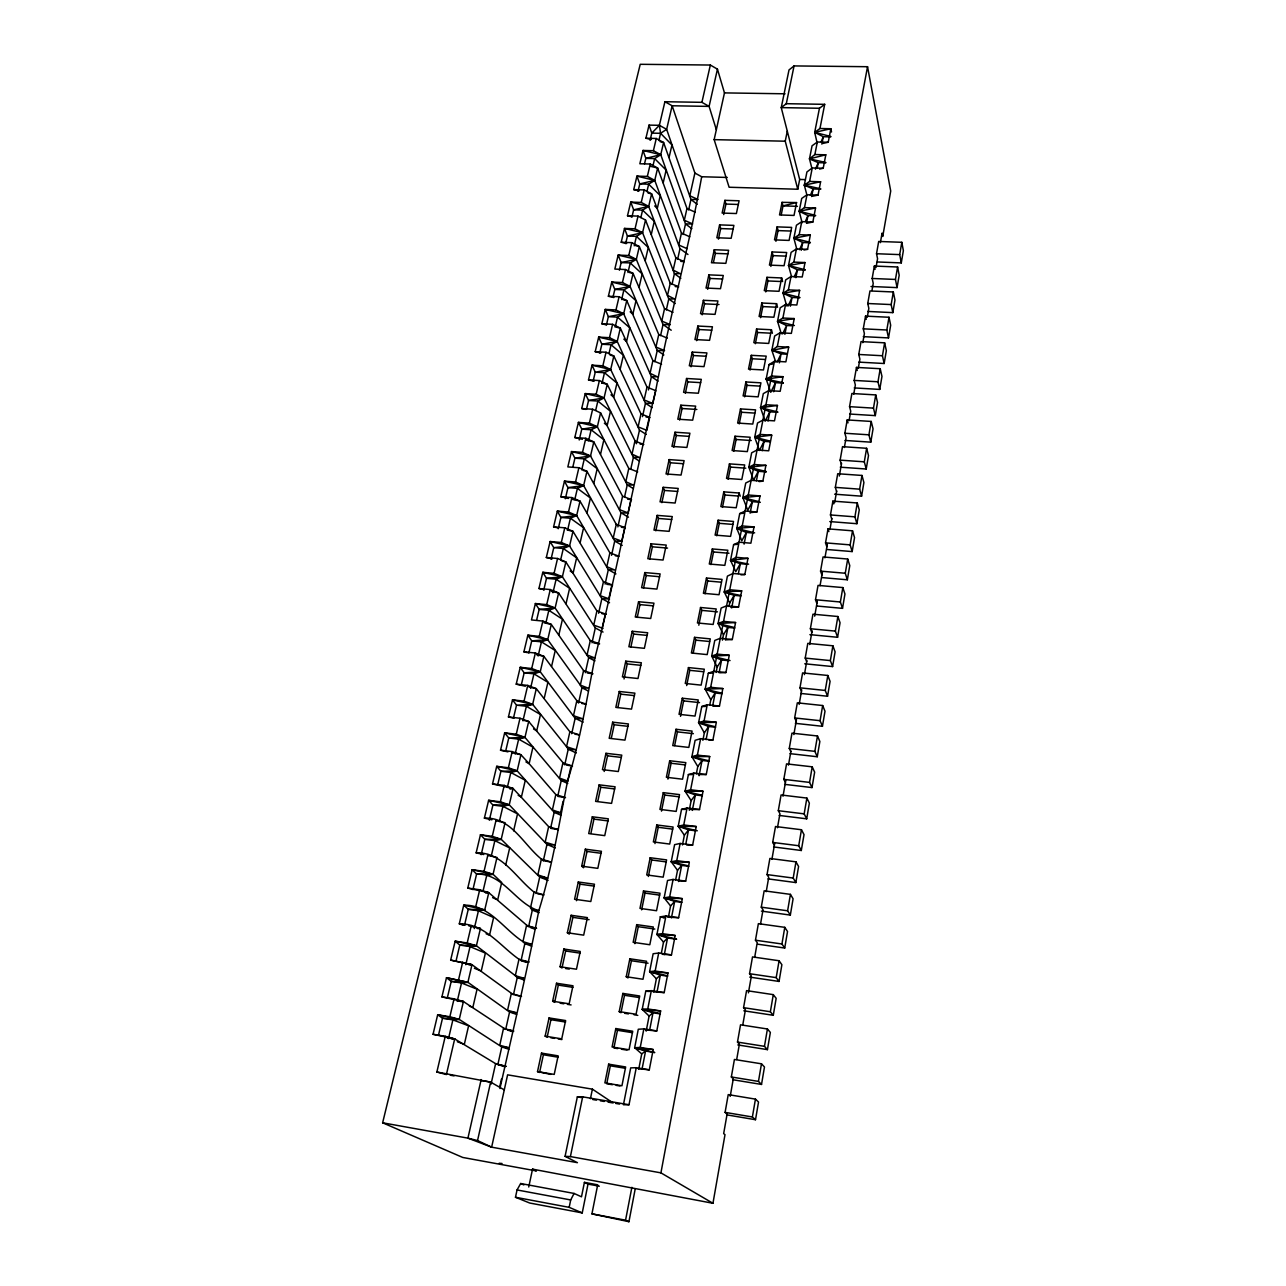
<?xml version="1.0" encoding="UTF-8"?>
<svg xmlns="http://www.w3.org/2000/svg" width="1286" height="1286" viewBox="0 0 1286 1286"><rect width="100%" height="100%" fill="white"/><g stroke="black" fill="none" stroke-linecap="round" stroke-linejoin="round"><path stroke-width="1.5" d="M499.933 1088.519C513.291 1029.202 527.324 970.271 538.818 910.681C551.983 868.307 558.976 824.197 567.592 780.988C580.163 740.832 586.737 698.989 594.888 658.014C617.409 569.28 633.966 479.533 655.699 390.655C669.106 318.928 688.733 248.761 701.674 176.745L694.89 173.047L672.144 105.773L664.91 101.723L659.38 125.321L660.586 133.31L658.898 140.512M755.445 1099.128L758.531 1102.022L755.509 1119.72L752.39 1116.987L755.445 1099.128L728.23 1094.611L725.095 1112.374L727.104 1114.03L723.664 1133.625L724.999 1134.654L712.958 1203.278L532.533 1169.135L528.739 1187.01M761.473 1063.811L764.479 1066.978L761.521 1084.436L758.467 1081.413L761.473 1063.811L734.419 1059.471L731.332 1076.977L733.293 1078.809L730.207 1096.363M767.42 1028.993L770.362 1032.417L767.437 1049.633L764.463 1046.338L767.42 1028.993L740.527 1024.813L737.489 1042.078L739.402 1044.071L736.701 1059.455M773.288 994.641L776.165 998.322L773.272 1015.297L770.362 1011.76L773.288 994.641L746.571 990.622L743.565 1007.661L745.43 1009.815L742.761 1024.99M779.075 960.755L781.888 964.693L779.043 981.443L776.197 977.633L779.075 960.755L752.503 956.913L749.545 973.711L751.378 976.01L748.42 992.856M757.567 944.165L784.717 948.039L781.936 943.988L784.781 927.335L758.37 923.653L755.461 940.227L757.245 942.67L754.657 957.443M761.408 911.099L790.327 915.085L787.611 910.793L790.424 894.365L764.157 890.828L761.28 907.177L763.032 909.781L760.476 924.345M767.983 878.868L795.857 882.582L793.205 878.049L795.97 861.845L769.88 858.453L767.035 874.593L768.739 877.325L766.215 891.696M773.609 846.944L801.307 850.496L798.719 845.738L801.451 829.743L775.506 826.512L772.693 842.426L774.381 845.288M779.155 815.437L806.708 818.828L804.168 813.861L806.869 798.076L781.068 794.973L778.303 810.694L779.943 813.684L777.467 827.766M784.621 784.347L812.013 787.579L809.553 782.402L812.205 766.826L786.55 763.868L783.817 779.364L785.424 782.499M790.022 753.644L817.269 756.747L814.858 751.345L817.478 735.978L791.967 733.149L789.266 748.452L790.842 751.715M795.359 723.343L822.445 726.301L820.082 720.69L822.67 705.532L797.32 702.831L794.652 717.942L796.179 721.317M800.631 693.427L827.557 696.24L825.258 690.453L827.814 675.471L802.593 672.916L799.972 687.833L801.467 691.321M804.747 663.785L832.605 666.566L830.354 660.586L832.878 645.797L807.801 643.37L805.213 658.094L806.676 661.695M809.891 634.641L837.588 637.277L835.386 631.105L837.877 616.508L812.945 614.194L810.389 628.741L811.82 632.455M816.931 606.027L842.507 608.358L840.369 601.993L842.828 587.573L818.025 585.403L815.501 599.758L816.899 603.568M821.931 577.575L847.361 579.793L845.272 573.251L847.699 559.024L823.04 556.951L820.548 571.129L821.915 575.051M826.866 549.492L852.168 551.581L850.126 544.878L852.522 530.813L828.007 528.867L825.532 542.869L826.866 546.888M829.808 521.586L856.91 523.707L854.917 516.843L857.28 502.971L832.894 501.122L830.451 514.947L831.769 519.078M834.63 494.194L861.588 496.187L859.643 489.162L861.974 475.45L837.733 473.73L835.321 487.378L836.591 491.606M840.288 467.188L866.217 469.004L864.305 461.819L866.619 448.284L842.507 446.66L840.128 460.147L841.365 464.471M844.998 440.455L870.783 442.159L868.918 434.813L871.217 421.438L847.217 419.927L844.87 433.253L846.092 437.658L844.355 447.512M849.644 414.028L875.3 415.619L873.483 408.128L875.734 394.915L851.879 393.5L849.548 406.665L850.737 411.166L849.082 420.602M854.242 387.922L879.753 389.417L877.984 381.781L880.219 368.712L856.476 367.41L854.177 380.415L855.351 384.996L853.711 394.32M858.775 362.122L884.157 363.504L882.437 355.74L884.639 342.832L861.025 341.61L858.759 354.47L859.9 359.132L858.276 368.343M863.26 336.643L888.513 337.913L886.826 330.004L889.012 317.256L865.526 316.131L863.276 328.83L864.385 333.588L862.793 342.687M867.696 311.437L892.822 312.627L891.166 304.573L893.32 291.97L869.963 290.957L867.745 303.512L868.838 308.335L867.246 317.32M870.992 286.489L897.065 287.614L895.458 279.448L897.596 266.99L874.351 266.057L872.165 278.467L873.226 283.37L871.972 290.491M877.325 261.974L901.277 262.907L899.702 254.612L901.808 242.298L878.692 241.463L876.522 253.728L877.566 258.711L876.023 267.488M784.717 948.039L787.53 931.514L784.781 927.335M790.327 915.085L793.092 898.785L790.424 894.365M795.857 882.582L798.59 866.475L795.97 861.845M801.307 850.496L804.023 834.614L801.451 829.743M806.708 818.828L809.36 803.155L806.869 798.076M812.013 787.579L814.649 772.114L812.205 766.826M817.269 756.747L819.857 741.475L817.478 735.978M822.445 726.301L825.001 711.222L822.67 705.532M827.557 696.24L830.081 681.355L827.814 675.471M832.605 666.566L835.096 651.873L832.878 645.797M837.588 637.277L840.047 622.778L837.877 616.508M842.507 608.358L844.95 594.019L842.828 587.573M847.361 579.793L849.773 565.631L847.699 559.024M852.168 551.581L854.547 537.596L852.522 530.813M856.91 523.707L859.257 509.915L857.28 502.971M861.588 496.187L863.903 482.555L861.974 475.45M866.217 469.004L868.5 455.549L866.619 448.284M870.783 442.159L873.049 428.849L871.217 421.438M875.3 415.619L877.534 402.47L875.734 394.915M879.753 389.417L881.971 376.428L880.219 368.712M884.157 363.504L886.343 350.676L884.639 342.832M888.513 337.913L890.668 325.229L889.012 317.256M892.822 312.627L894.96 300.088L893.32 291.97M897.065 287.614L899.187 275.236L897.596 266.99M901.277 262.907L903.367 250.674L901.808 242.298M771.921 859.289L774.686 843.52M783.013 796.243L785.778 780.473M788.479 765.138L790.97 750.928M793.848 734.563L796.516 719.404M799.169 704.406L801.725 689.843M804.409 674.62L806.917 660.297M809.698 644.527L812.125 630.735M814.681 616.171L817.317 601.189M820.034 585.725L822.51 571.627M824.937 557.835L827.364 544.042M829.936 529.478L831.881 518.435M834.646 502.681L836.72 490.85M839.324 476.061L841.574 463.265M880.38 242.668L882.067 233.12L882.743 236.463L890.716 191.019L867.536 66.711L794.057 65.924L789.009 69.942L781.245 107.622L799.683 179.445L797.754 189.235L729.114 187.242L714.148 139.644L724.468 92.897L717.443 69.155L710.338 65.039L640.219 64.3L382.633 1122.791L462.767 1157.464L536.455 1170.951L532.533 1169.135M712.958 1203.278L660.924 1172.864L867.536 66.711M635.188 1189.036L628.934 1221.7L625.559 1220.189L631.876 1187.316M638.129 1068.666L649.285 1069.839L653.208 1049.537L640.235 1047.447L634.657 1047.72L638.29 1029.25L643.852 1028.88L656.792 1030.938L660.65 1010.941L647.758 1008.931L642.196 1009.397L645.765 991.201L651.327 990.654L664.187 992.615L667.981 972.923L655.169 971.01L649.623 971.653L653.143 953.746L658.689 953.022L671.469 954.887L675.198 935.501L662.483 933.668L656.937 934.472L660.393 916.838L665.939 915.937L678.638 917.722L682.319 898.625L669.668 896.889L664.139 897.869L667.547 880.476L673.092 879.431L685.695 881.119L689.328 862.311L676.757 860.655L671.228 861.781L674.603 844.661L680.133 843.455L692.656 845.063L696.224 826.528L683.75 824.953L678.22 826.239L684.377 835.209L682.48 844.934M689.521 809.441L699.504 809.537L703.024 791.276L690.63 789.781L685.1 791.228L691.129 800.599L689.264 810.18M698.314 774.558L706.255 774.542L709.727 756.538L697.398 755.107L691.9 756.715L697.784 766.488L696.305 774.043M708.956 740.109L712.91 740.045L716.334 722.298L704.085 720.948L698.587 722.684L704.342 732.875L702.879 740.318M713.569 706.207L719.469 706.046L722.845 688.557L710.676 687.287L705.178 689.167L710.804 699.729L709.727 705.226M720.064 672.771L725.931 672.546L729.258 655.297L717.154 654.092L711.688 656.101L717.17 667.032L716.125 672.465M726.461 639.801L732.297 639.512L735.576 622.52L723.568 621.379L718.086 623.517L723.455 634.802L722.427 640.155M730.834 607.426L738.582 606.944L741.7 590.837L729.741 589.76L724.291 592.026L729.66 603.021L728.969 606.542M740.961 574.874L744.835 574.52L747.97 558.333L736.09 557.32L730.528 560.342L735.769 571.675L740.302 563.686L747.053 564.265M753.066 533.015L746.362 532.468L741.813 540.763L736.798 528.466L742.231 525.958L754.03 526.906L750.879 543.19L739.048 542.21L733.599 544.653L730.528 560.342L740.302 563.686L738.389 573.54M751.169 512.519L756.907 511.973L760.01 495.898L748.275 495.014L742.858 497.65L747.761 510.253L752.358 501.685L760.347 502.296M759.045 481.591L762.855 481.173L765.909 465.339L754.239 464.519L748.838 467.252L753.628 480.16L758.258 471.319L766.199 471.898M770.009 441.773L764.077 441.371L759.415 450.47L754.721 437.256L760.122 434.411L771.729 435.182L768.706 450.807L757.084 450.02L751.667 452.801L748.838 467.252L758.258 471.319L756.409 480.787M777.676 412.308L769.816 411.825L765.122 421.181L760.54 407.678L765.942 404.736L777.467 405.444L774.494 420.86L762.919 420.12L757.534 423.014L754.721 437.256L764.077 441.371L762.26 450.695M783.303 383.115L775.49 382.665L770.764 392.278L766.167 379.081L771.552 376.026L783.013 376.685L780.184 391.298L768.69 390.623L763.305 393.629L760.54 407.678L769.816 411.825L768.031 421.02M775.763 362.057L771.841 350.274L777.323 346.545L788.704 347.14L785.875 361.864L774.445 361.237L769.012 364.629L766.167 379.081L775.49 382.665L773.722 391.764M781.293 333.797L777.548 321.275L782.901 318.028L794.218 318.574L791.356 333.379L780.007 332.801L774.638 336L771.841 350.274L781.084 353.891L786.903 354.197M786.727 305.972L783.061 293.224L788.398 289.88L799.651 290.379L796.838 304.991L785.553 304.477L780.2 307.772L777.548 321.275L786.598 325.503L792.401 325.776M791.565 276.651L788.511 265.543L793.832 262.103L805.02 262.553L802.239 276.972L791.019 276.506L785.682 279.898L783.061 293.224L792.047 297.468L799.731 297.822M803.911 250.014L807.576 249.323L810.325 235.097L799.201 234.695L793.88 238.215L796.886 249.516M807.367 223.105L812.848 222.044L815.549 207.994L804.489 207.641L799.185 211.242L802.11 222.703M812.591 196.211L818.041 195.102L820.613 181.76L809.601 181.455L804.313 185.152L806.772 194.507M819.6 169.061L823.217 168.241L825.805 154.802L814.874 154.545L809.489 158.853L811.884 168.353M822.847 143.437L828.232 142.248L830.852 128.729L819.97 128.504L814.697 132.362L817.14 142.987M638.74 1069.18L641.73 1053.877L645.572 1051.048L654.767 1052.543L634.657 1047.72L641.73 1053.877M646.167 1031.131L649.108 1016.069L652.999 1012.789L660.329 1013.931M653.835 991.795L656.374 978.807L660.329 975.093L667.595 976.187M661.39 953.071L663.528 942.108L667.547 937.976L676.581 939.278M668.479 916.757L670.585 905.955L674.652 901.406L681.837 902.402M675.6 880.187L677.529 870.317L681.66 865.382L688.782 866.33M642.18 1068.473L645.572 1051.048L634.657 1047.72L653.208 1049.537M649.671 1029.941L652.999 1012.789L642.196 1009.397L649.108 1016.069M657.05 991.988L660.329 975.093L649.623 971.653L656.374 978.807M664.315 954.614L667.547 937.976L656.937 934.472L663.528 942.108M671.469 917.802L674.652 901.406L664.139 897.869L670.585 905.955M678.51 881.537L681.66 865.382L671.228 861.781L677.529 870.317M685.888 843.648L688.557 829.888L678.22 826.239L681.532 809.376L687.062 807.994L699.504 809.537M692.35 810.405L695.356 794.925L685.1 791.228L688.38 774.59L693.893 773.079L706.255 774.542M699.086 775.715L702.06 760.444L691.9 756.715L695.115 740.318L700.629 738.662L712.91 740.045M706.094 739.643L708.65 726.477L698.587 722.684L701.77 706.528L707.252 704.728L719.469 706.046M712.653 705.966L715.161 692.993L705.178 689.167L708.313 673.237L713.794 671.292L725.931 672.546M719.099 672.771L721.591 659.975L711.688 656.101L714.775 640.412L720.24 638.338L732.297 639.512M725.465 640.042L727.908 627.423L718.086 623.517L721.141 608.037L726.606 605.835L738.582 606.944M731.718 607.812L734.145 595.338L724.291 592.026L727.41 576.128L732.924 573.476L744.835 574.52M744.096 544.139L746.362 532.468L736.798 528.466L739.707 513.612L745.141 511.056L756.907 511.973M750.124 513.194L752.358 501.685L742.858 497.65L745.735 483.006L751.153 480.321L762.855 481.173M779.348 362.845L781.084 353.891L777.13 362.105M784.878 334.344L786.598 325.503L782.627 333.91M790.36 306.197L792.047 297.468L788.045 306.068M795.889 277.696L797.433 269.819L788.511 265.543L791.099 252.394L796.42 248.905L807.576 249.323M801.226 250.288L802.737 242.507L793.88 238.215L796.436 225.227L801.741 221.658L812.848 222.044M806.483 223.234L807.978 215.566L799.185 211.242L801.708 198.43L806.997 194.765L818.041 195.102M811.659 196.549L813.138 188.962L804.313 185.152L806.917 171.954L812.254 167.952L823.217 168.241M817.157 168.289L818.25 162.679L809.489 158.853L812.045 145.816L817.317 142.007L828.232 142.248M821.85 144.128L823.297 136.734L814.697 132.362L819.439 108.265L824.696 104.327L819.97 128.504M636.265 1067.702L630.687 1067.878L623.437 1104.754L629.015 1104.738L636.265 1067.702L649.285 1069.839M640.235 1047.447L643.852 1028.88M647.758 1008.931L651.327 990.654M655.169 971.01L658.689 953.022M662.483 933.668L665.939 915.937M669.668 896.889L673.092 879.431M676.757 860.655L680.133 843.455M683.75 824.953L687.062 807.994M690.63 789.781L693.893 773.079M697.398 755.107L700.629 738.662M704.085 720.948L707.252 704.728M710.676 687.287L774.445 361.237M777.323 346.545L780.007 332.801M782.901 318.028L785.553 304.477M788.398 289.88L791.019 276.506M793.832 262.103L796.42 248.905M799.201 234.695L801.741 221.658M804.489 207.641L806.997 194.765M809.601 181.455L812.254 167.952M814.874 154.545L817.317 142.007M628.934 1221.7L591.93 1213.855L597.701 1184.808L584.407 1182.364L581.497 1196.816L574.07 1193.44L520.669 1183.522L517.052 1189.952L515.477 1197.266L529.687 1203.021L582.236 1212.907L588.007 1184.101L584.407 1182.364M739.129 493.02L736.219 507.761L720.835 506.571L723.793 491.863L739.129 493.02L740.254 496.187M771.423 329.746L768.723 343.426L753.821 342.639L756.57 329.007L771.423 329.746L772.404 333.267M776.567 303.689L773.899 317.208L759.094 316.485L761.81 303.014L776.567 303.689L777.532 307.274M781.663 277.953L779.027 291.295L764.286 290.652L766.97 277.326L781.663 277.953L782.595 281.586M796.564 202.561L794.025 215.437L779.525 214.955L782.065 202.352L796.564 202.561L783.029 205.873L781.261 214.682M608.648 1064.165L604.87 1082.892L621.942 1085.754L625.655 1066.962L608.648 1064.165L610.336 1065.821L625.398 1068.296M615.817 1028.543L612.088 1046.997L629.047 1049.746L632.712 1031.227L615.817 1028.543L617.457 1030.295L632.439 1032.69M619.209 1011.616L622.874 993.419L639.689 995.991L636.072 1014.252L619.209 1011.616L620.993 1012.725L624.498 995.284L622.874 993.419M626.234 976.733L629.851 958.777L646.553 961.253L643 979.257L626.234 976.733L627.97 977.955L631.426 960.755L629.851 958.777M636.715 924.634L633.162 942.333L649.816 944.744L653.32 926.997L636.715 924.634L638.274 926.692L654.831 929.055M643.498 890.957L639.978 908.398L656.551 910.729L660.007 893.207L643.498 890.957L645.009 893.111L641.65 909.845M650.186 857.73L646.713 874.946L663.174 877.165L666.598 859.9L650.186 857.73L651.664 859.98L648.353 876.489M656.776 824.969L653.352 841.944L669.717 844.066L673.092 827.027L656.776 824.969L658.223 827.3L654.96 843.584M663.287 792.642L659.911 809.392L676.179 811.418L679.506 794.603L663.287 792.642L664.701 795.053L661.486 811.128M669.701 760.749L666.373 777.274L682.544 779.203L685.824 762.63L669.701 760.749L671.099 763.257L667.916 779.107M676.034 729.275L672.739 745.591L688.83 747.423L692.061 731.075L676.034 729.275L677.4 731.863L674.652 745.558M682.271 698.218L679.04 714.325L695.035 716.077L698.218 699.938L682.271 698.218L683.622 700.902L680.519 716.334M688.444 667.579L685.245 683.461L701.143 685.133L704.294 669.202L688.444 667.579L689.746 670.327L686.692 685.567M694.52 637.342L691.37 653.015L707.187 654.606L710.29 638.885L694.52 637.342L695.806 640.155L693.17 653.32M700.532 607.49L697.414 622.971L713.151 624.466L716.206 608.953L700.532 607.49L701.786 610.384L698.812 625.221M706.464 578.025L703.394 593.296L719.035 594.727L722.057 579.407L706.464 578.025L707.702 580.983L705.114 593.81M712.315 548.945L709.277 564.024L724.838 565.358L727.828 550.247L712.315 548.945L713.521 551.967L710.981 564.634M718.102 520.219L715.096 535.105L730.561 536.375L733.518 521.441L718.102 520.219L719.276 523.322L716.768 535.812M729.435 463.876L726.51 478.392L741.813 479.501L744.69 464.953L729.435 463.876L730.561 467.091L728.117 479.276M734.997 436.227L732.12 450.55L747.327 451.611L750.172 437.24L734.997 436.227L736.106 439.507L733.743 451.29M740.495 408.916L737.65 423.078L752.776 424.058L755.573 409.864L740.495 408.916L741.572 412.259L739.241 423.914M745.912 381.958L743.099 395.927L758.145 396.844L760.926 382.826L745.912 381.958L746.989 385.35L744.674 396.86M751.281 355.322L748.5 369.13L763.466 369.966L766.199 356.126L751.281 355.322L752.326 358.778L750.043 370.127M772.082 251.96L769.43 265.109L784.074 265.704L786.694 252.522L772.082 251.96L773.031 255.625L770.861 266.443M777.114 226.883L774.51 239.887L789.09 240.418L791.662 227.397L777.114 226.883L778.062 230.596L775.908 241.302M610.336 1065.821L606.719 1083.76L612.393 1084.725M617.457 1030.295L613.904 1047.994L617.666 1048.604M634.866 943.667L638.274 926.692M722.475 507.375L724.95 495.03L723.793 491.863M755.348 343.732L757.599 332.511L756.57 329.007M760.573 317.658L762.807 306.582L761.81 303.014M765.749 291.906L767.951 280.943L766.97 277.326M590.435 1098.726L592.396 1089.162L507.6 1074.839L491.638 1147.176L577.43 1162.673L565.084 1156.323L577.334 1096.894L582.654 1096.845L629.015 1104.738M797.754 189.235L785.248 141.203L787.289 131.172M582.236 1212.907L569.184 1207.345L570.695 1199.951L574.07 1193.44M565.084 1156.323L570.405 1156.58L582.654 1096.845M819.439 108.265L781.245 107.622L786.309 103.7L794.057 65.924M537.516 1071.608L541.486 1053.105L558.14 1055.854L554.218 1074.405L537.516 1071.608L550.681 1074.373M545.135 1036.162L549.058 1017.933L565.615 1020.554L561.741 1038.847L545.135 1036.162L547.161 1037.191L550.906 1019.702L549.058 1017.933M552.642 1001.215L556.516 983.243L572.977 985.767L569.151 1003.803L552.642 1001.215L554.636 1002.357L558.333 985.108L556.516 983.243M560.053 966.75L563.863 949.02L580.243 951.447L576.482 969.226L560.053 966.75L561.998 968.004L565.647 950.997L563.863 949.02M567.367 932.768L571.129 915.278L587.397 917.609L583.683 935.147L567.367 932.768L569.28 934.118L572.881 917.352L571.129 915.278M578.282 882.003L574.569 899.252L590.804 901.518L594.47 884.221L578.282 882.003L580.002 884.173L594.341 886.134M581.69 866.185L585.339 849.178L601.43 851.3L597.813 868.355L581.69 866.185L583.522 867.745L587.027 851.428L585.339 849.178M592.316 816.787L588.699 833.569L604.741 835.643L608.31 818.812L592.316 816.787L593.955 819.118L590.885 833.441M599.18 784.83L595.611 801.387L611.573 803.38L615.094 786.775L599.18 784.83L600.787 787.257L597.765 801.371M605.963 753.307L602.443 769.639L618.309 771.536L621.781 755.139L605.963 753.307L607.539 755.814L604.179 771.471M612.65 722.185L609.178 738.309L624.964 740.125L628.388 723.938L612.65 722.185L614.21 724.774L611.3 738.309M619.257 691.482L615.833 707.396L631.522 709.116L634.898 693.154L619.257 691.482L620.768 694.151L617.907 707.493M625.768 661.165L622.392 676.886L638.001 678.51L641.328 662.756L625.768 661.165L627.263 663.914L624.031 678.976M632.214 631.265L628.87 646.762L644.382 648.321L647.678 632.76L632.214 631.265L633.66 634.078L630.879 647.083M638.563 601.735L635.268 617.039L650.7 618.502L653.947 603.166L638.563 601.735L639.994 604.613L637.229 617.457M644.833 572.575L641.585 587.686L656.921 589.084L660.136 573.926L644.833 572.575L646.231 575.533L643.514 588.216M651.021 543.801L647.806 558.719L663.062 560.037L666.228 545.071L651.021 543.801L652.388 546.807L649.703 559.33M657.13 515.381L653.963 530.105L669.138 531.343L672.273 516.57L657.13 515.381L658.48 518.467L655.828 530.829M663.158 487.314L660.039 501.861L675.134 503.035L678.22 488.439L663.158 487.314L664.492 490.464L661.872 502.665M669.122 459.6L666.035 473.971L681.05 475.064L684.104 460.661L669.122 459.6L670.424 462.799L667.836 474.872M675.005 432.225L671.951 446.419L686.901 447.448L689.907 433.221L675.005 432.225L676.291 435.504L673.784 447.158M680.824 405.186L677.802 419.204L692.672 420.168L695.646 406.119L680.824 405.186L682.078 408.514L679.603 420.04M686.563 378.486L683.589 392.343L698.362 393.227L701.304 379.354L686.563 378.486L687.785 381.878L685.342 393.259M692.238 352.107L689.296 365.787L704.005 366.623L706.898 352.911L692.238 352.107L693.443 355.547L691.032 366.799M697.848 326.049L694.938 339.568L709.567 340.324L712.428 326.789L697.848 326.049L699.021 329.537L696.642 340.661M703.378 300.313L700.516 313.655L715.064 314.363L717.893 300.972L703.378 300.313L704.535 303.85L702.188 314.829M708.859 274.866L706.014 288.064L720.481 288.707L723.279 275.477L708.859 274.866L709.985 278.451L707.654 289.302M714.26 249.725L711.447 262.762L725.851 263.341L728.615 250.288L714.26 249.725L715.37 253.374L713.457 262.296M719.597 224.889L716.832 237.765L731.155 238.296L733.888 225.388L719.597 224.889L720.69 228.57L718.424 239.164M724.886 200.343L722.137 213.074L736.396 213.54L739.096 200.777L724.886 200.343L725.947 204.072L723.696 214.537M539.573 1072.508L543.383 1054.777L541.486 1053.105M576.45 900.698L580.002 884.173M526.215 962.41L521.071 960.529L524.849 943.602L522.936 941.609C503.469 929.087 489.355 904.492 463.716 905.183L459.295 923.83L463.024 925.036M536.021 893.513L539.702 877.052L501.219 839.308L492.265 836.318L480.45 834.759L476.141 852.875L483.729 854.531M484.388 818.153C511.008 816.819 523.434 844.548 541.39 859.112L551.244 862.086L543.351 860.688L546.984 844.436L509.24 804.843L500.383 801.789L488.632 800.31L484.388 818.153L491.911 819.809M571.707 733.711L575.147 718.295L540.249 671.79L531.713 668.511L520.235 667.305L516.216 684.168L525.363 686.21M585.323 672.691L588.683 657.676L555.118 608.005L546.727 604.629L535.378 603.552L531.472 619.948L542.853 621.058L551.292 624.417L583.571 670.585L592.959 673.8L587.236 672.964M592.01 642.775L595.305 627.954L562.384 576.771L554.073 573.347L542.788 572.318L538.947 588.506L544.316 589.727M598.601 613.245L601.864 598.617L569.569 545.955L561.323 542.483L550.119 541.535L546.325 557.497L552.176 558.815M605.111 584.085L608.326 569.65L576.658 515.557L568.476 512.037L557.336 511.137L553.591 526.89L557.465 527.774M611.541 555.295L614.724 541.036L583.635 485.578L575.549 482.009L564.458 481.173L560.76 496.701L568.46 498.47M617.875 526.874L621.025 512.793L590.531 455.983L582.51 452.367L571.482 451.595L567.833 466.914L578.893 467.734L586.963 471.319L616.283 524.366L625.317 527.758L621.347 527.292M624.53 497.055L627.246 484.886L597.347 426.791L589.374 423.126L578.411 422.403L574.81 437.529L582.413 439.282M630.719 469.358L633.403 457.35L604.05 397.969L607.249 384.273L599.389 380.56L588.506 379.917L592.01 365.176L602.861 365.803L610.689 369.532L639.48 430.135L646.263 434.443M639.48 430.135L636.441 443.702L607.249 384.273L601.623 382.955M642.486 416.648L645.476 403.257L617.232 341.449L620.334 328.107L612.602 324.329L601.848 323.783L605.256 309.428L615.978 309.942L623.678 313.752L651.407 376.702L648.449 389.947M654.751 361.688L657.259 350.483L630.06 286.392L633.082 273.388L625.478 269.53L614.837 269.079L618.164 255.094L628.774 255.512L636.345 259.386L663.046 324.57L660.57 335.63M666.325 309.894L668.768 298.963L642.566 232.718L645.524 220.035L638.033 216.112L627.504 215.759L630.751 202.111L641.248 202.449L648.691 206.387L674.411 273.661L671.999 284.463M677.609 259.338L679.989 248.664L654.751 180.378L657.644 168.016L650.266 164.029L639.849 163.772L643.016 150.462L653.401 150.703L660.747 154.69L685.502 223.941L683.155 234.502M688.637 209.956L690.952 199.523L666.646 129.339L672.144 105.773L709.1 106.4L716.35 129.725M499.804 1086.557L501.444 1079.099M382.633 1122.791L467.927 1138.142L491.638 1147.176L477.54 1140.569L490.641 1082.105L436.87 1072.01L445.261 1036.291L454.697 1038.911L495.624 1063.651L504.916 1066.833M717.443 69.155L709.1 106.4L701.915 102.333L664.91 101.723M491.027 1084.211L495.624 1063.651L505.993 1066.319L504.353 1066.046M465.066 925.084L459.295 923.83C484.597 923.461 500.125 946.078 518.981 959.26L515.316 975.672L517.261 977.569L524.174 980.045M476.141 852.875C502.312 851.83 515.799 877.888 534.028 892.05L530.459 908.012L532.324 910.102L539.091 912.738M560.728 815.147L554.17 812.27L517.165 770.877L508.388 767.758L496.701 766.343L492.522 783.946L504.241 785.392L513.066 788.479L548.656 826.641L545.184 842.169L554.989 845.159L546.984 844.436L555.279 847.94M567.753 783.479L561.243 780.538L524.961 737.376L516.265 734.21L504.659 732.859L500.527 750.204L512.182 751.587L520.926 754.737L529.125 763.675L555.825 794.587L552.401 809.923L560.551 812.752L563.139 801.242M516.216 684.168L527.742 685.406L536.31 688.669L569.875 731.766L566.547 746.7L568.235 749.208L576.289 752.985M583.571 670.585L580.324 685.116L581.947 687.801L588.265 690.952M538.947 588.506L550.263 589.551L558.622 592.959L590.29 640.589L587.075 654.928L594.888 658.014L588.683 657.676L594.936 660.908M546.325 557.497L557.561 558.478L565.856 561.934L596.913 610.963L593.746 625.141L603.021 628.404L602.121 628.356L605.32 614.145M553.591 526.89L564.779 527.823L572.977 531.327L603.455 581.738L600.321 595.723L609.532 599.035L601.864 598.617L609.532 602.796M560.76 496.701L571.884 497.569L580.018 501.122L609.902 552.867L606.815 566.676L614.435 569.891L608.326 569.65L615.93 573.91M616.283 524.366L613.229 538.014L622.295 541.39L614.724 541.036L622.247 545.377M574.81 437.529L585.821 438.285L593.81 441.918L622.585 496.235L619.563 509.69L628.565 513.098L621.025 512.793L628.484 517.197M586.448 409.398L588.57 400.476L604.05 397.969L585.259 393.596L588.57 400.476L597.861 401.055L604.05 397.969L596.157 394.272L585.259 393.596L581.706 408.53L592.637 409.237L600.578 412.902L628.79 468.442L625.816 481.736L633.259 485.063L627.246 484.886L633.162 488.471M599.806 352.943L601.864 344.246L617.232 341.449L598.665 337.125L601.864 344.246L611.059 344.744L617.232 341.449L609.468 337.688L598.665 337.125L595.209 351.657L606.027 352.251L613.84 356.013L641.007 413.883L638.097 426.856L646.89 430.36L649.671 417.387M646.987 387.118L644.125 399.93L652.854 403.45L655.699 390.655L646.987 387.118L620.334 328.107L614.788 326.805M612.988 297.195L614.821 289.446L630.06 286.392L611.75 282.084L614.821 289.446L623.903 289.864L630.06 286.392L622.424 282.55L611.75 282.084L608.374 296.262L619.08 296.744L626.748 300.57L652.902 360.659L650.073 373.31L657.291 376.782L651.407 376.702L658.062 381.122M629.433 272.519L633.082 273.388L658.754 334.537L655.956 347.027L664.557 350.612L657.259 350.483L663.865 354.952M625.655 243.584L627.439 236.029L642.566 232.718L624.498 228.442L627.439 236.029L636.441 236.367L642.566 232.718L635.043 228.812L624.498 228.442L621.202 242.25L631.796 242.652L639.335 246.542L664.524 308.72L661.776 321.066L670.311 324.667L663.046 324.57L671.228 330.229M645.524 220.035L670.231 283.209L667.514 295.41L674.555 298.963L668.768 298.963L675.246 303.544M638.017 191.309L639.769 183.93L654.751 180.378L636.924 176.134L639.769 183.93L648.658 184.187L654.751 180.378L647.356 176.423L636.924 176.134L633.725 189.605L644.19 189.91L651.616 193.864L675.873 258.004L673.173 270.06L680.165 273.645L674.411 273.661L680.841 278.29M650.523 166.312L657.644 168.016L681.451 233.087L678.783 245.015L687.142 248.68M649.044 125.112L651.777 133.117L660.586 133.31L666.646 129.339L659.38 125.321L649.044 125.112L645.91 138.245L656.278 138.486L663.592 142.489L686.965 208.477L684.329 220.26L692.624 223.941L685.502 223.941L691.836 228.667M694.89 173.047L689.794 195.793L698.041 199.507L690.952 199.523L697.237 204.297M481.157 1079.565L467.927 1138.142L477.54 1140.569M701.915 102.333L710.338 65.039M567.464 782.097L570.711 767.646M608.728 598.987L611.895 584.969M621.717 541.358L624.803 527.71M628.098 513.082L631.137 499.611M497.666 899.943L501.701 882.485L493.068 874.287L484.034 871.345L472.139 869.706L467.782 888.096L488.776 892.677L528.594 926.788L532.324 910.102L538.818 910.681C515.541 903.672 503.614 873.419 476.592 874.046L472.139 869.706L493.068 874.287L496.991 857.44L487.523 855.367M505.687 865.157L509.674 847.94L494.869 840.642L484.806 839.308L480.45 834.759L501.219 839.308L505.076 822.702L495.673 820.645M513.612 830.852L517.535 813.877L502.922 806.322L492.908 805.052L488.632 800.31L509.24 804.843L513.066 788.479L492.522 783.946M544.203 698.362L547.9 682.319L533.947 673.832L524.174 672.803L520.235 667.305L540.249 671.79L543.849 656.326L535.346 653.015L523.9 651.841L527.855 635.204L539.268 636.345L547.723 639.689L580.324 685.116L588.2 688.155L581.947 687.801L578.555 702.992L543.849 656.326L536.6 654.687M551.581 666.389L555.23 650.555L541.454 641.843L531.729 640.862L527.855 635.204L547.723 639.689L551.292 624.417L544.091 622.794M558.863 634.834L562.464 619.225L548.833 610.303L539.172 609.387L535.378 603.552L555.118 608.005L558.622 592.959L551.469 591.351M566.049 603.713L569.602 588.313L556.131 579.198L546.518 578.314L542.788 572.318L562.384 576.771L565.856 561.934L561.95 561.05M580.131 542.724L583.587 527.726L570.405 518.226L560.905 517.454L557.336 511.137L576.658 515.557L580.018 501.122L572.318 499.354M587.027 512.841L590.435 498.036L577.414 488.342L567.962 487.619L564.458 481.173L583.635 485.578L586.963 471.319L583.137 470.435M593.827 483.343L597.202 468.731L584.31 458.861L574.922 458.186L571.482 451.595L590.531 455.983L593.81 441.918L586.207 440.166M600.546 454.231L603.873 439.812L591.126 429.765L581.786 429.138L578.411 422.403L597.347 426.791L600.578 412.902M620.19 369.146L623.389 355.29L611.059 344.744L609.017 353.457M639.094 287.276L642.18 273.934L630.22 262.939L621.17 262.569L618.164 255.094L636.345 259.386L639.335 246.542L635.718 245.674M645.234 260.672L648.273 247.491L636.441 236.367L634.223 245.819M651.295 234.406L654.301 221.385L642.598 210.116L633.644 209.827L630.751 202.111L648.691 206.387L651.616 193.864L648.031 193.013M663.206 182.821L666.132 170.122L654.654 158.596L645.813 158.371L643.016 150.462L660.747 154.69L663.592 142.489L660.056 141.637M669.058 157.503L671.951 144.948L660.586 133.31M468.908 925.92L480.45 928.428L476.399 945.773L515.316 975.672L523.836 978.228L517.261 977.569L513.435 994.737L471.994 964.709L450.663 960.095L455.164 941.175L467.204 942.976L476.399 945.773L470.049 946.609L459.793 945.081L455.164 941.175L476.399 945.773L459.793 945.081L455.951 961.349M436.87 1072.01L446.387 1074.566L454.697 1038.911L433.044 1034.282L437.674 1014.783L449.859 1016.744L454.071 998.836L463.41 1001.537L505.687 1029.411L509.577 1012.018L467.895 982.311L446.483 977.698L441.918 996.907L463.41 1001.537L459.247 1019.412L501.781 1046.933L508.822 1049.231M458.604 979.578L462.735 961.944M467.204 942.976L471.287 925.582M475.675 906.887L479.71 889.767L488.776 892.677L484.79 909.765L478.44 910.777L468.265 909.298L463.716 905.183L484.79 909.765L468.265 909.298L464.471 925.341M484.034 871.345L488.005 854.467M492.265 836.318L496.171 819.68M500.383 801.789L504.241 785.392M508.388 767.758L512.182 751.587M516.265 734.21L520.01 718.263L508.436 716.961L512.503 699.857L524.045 701.127L532.661 704.358L566.547 746.7L576.112 749.818L568.235 749.208L564.763 764.816L528.675 721.462L520.01 718.263M524.045 701.127L527.742 685.406M531.713 668.511L535.346 653.015M539.268 636.345L542.853 621.058M546.727 604.629L550.263 589.551M554.073 573.347L557.561 558.478M561.323 542.483L564.779 527.823M568.476 512.037L571.884 497.569M575.549 482.009L578.893 467.734M582.51 452.367L585.821 438.285M589.374 423.126L592.637 409.237M596.157 394.272L599.389 380.56M602.861 365.803L606.027 352.251M609.468 337.688L612.602 324.329M615.978 309.942L619.08 296.744M622.424 282.55L625.478 269.53M628.774 255.512L631.796 242.652M635.043 228.812L638.033 216.112M641.248 202.449L644.19 189.91M647.356 176.423L650.266 164.029M653.401 150.703L656.278 138.486M448.509 1038.558L452.881 1019.894L459.247 1019.412L449.859 1016.744M457.221 1001.376L461.529 982.986L467.895 982.311L471.994 964.709L450.663 960.095M465.805 964.725L470.049 946.609L485.385 953.103L481.237 971.075L474.373 968.262M474.261 928.621L478.44 910.777L493.599 917.545L489.516 935.26L486.124 933.781M483.054 891.085L486.719 875.444L493.068 874.287L476.592 874.046L472.91 889.671M491.268 856.058L494.869 840.642L501.219 839.308L484.806 839.308L481.173 854.692M499.354 821.513L502.922 806.322L509.24 804.843L492.908 805.052L489.323 820.227M507.327 787.482L510.847 772.5L517.165 770.877L520.926 754.737L511.651 752.68M515.188 753.918L518.66 739.145L524.961 737.376L528.675 721.462L523.161 720.24M522.952 720.819L526.36 706.255L532.661 704.358L536.31 688.669L529.012 687.029M530.588 688.187L533.947 673.832L540.249 671.79L524.174 672.803L521.216 685.342M538.127 656.005L541.454 641.843L547.723 639.689L531.729 640.862L528.803 653.24M545.971 622.537L548.833 610.303L555.118 608.005L539.172 609.387L536.696 619.836M552.948 592.75L556.131 579.198L562.384 576.771L546.518 578.314L543.769 589.936M560.632 559.973L563.316 548.495L569.569 545.955L572.977 531.327L567.158 529.993M567.753 529.543L570.405 518.226L576.658 515.557L560.905 517.454L558.237 528.739M574.794 499.515L577.414 488.342L583.635 485.578L567.962 487.619L565.326 498.775M581.738 469.872L584.31 458.861L590.531 455.983L574.922 458.186L572.752 467.348M588.586 440.648L591.126 429.765L597.347 426.791L581.786 429.138L579.214 439.989M595.772 409.993L597.861 401.055L610.464 411.279L607.185 425.505L604.372 423.255M602.025 383.308L604.5 372.715L610.689 369.532L613.84 356.013L610.111 355.145M615.512 325.728L617.521 317.128L623.678 313.752L626.748 300.57L623.083 299.702M621.636 299.574L623.903 289.864L635.991 300.715L632.873 314.218L630.172 311.823M627.97 272.519L630.22 262.939L636.345 259.386L621.17 262.569L619.354 270.221M640.846 217.591L642.598 210.116L648.691 206.387L633.644 209.827L631.876 217.286M646.938 191.582L648.658 184.187L660.265 195.601L657.291 208.445L654.703 205.937M652.95 165.878L654.654 158.596L660.747 154.69L645.813 158.371L644.511 163.836M438.542 1034.989L442.513 1018.223L437.674 1014.783L459.247 1019.412L442.513 1018.223L452.881 1019.894L468.602 1025.794L464.342 1044.312L457.302 1041.756M447.319 997.904L451.225 981.379L446.483 977.698L467.895 982.311L451.225 981.379L461.529 982.986L477.058 989.191L472.846 1007.42L469.374 1006.086M497.795 784.364L500.897 771.279L496.701 766.343L517.165 770.877L500.897 771.279L510.847 772.5L525.283 780.297L521.425 797.031L518.194 795.327M505.72 750.895L508.758 737.987L504.659 732.859L524.961 737.376L508.758 737.987L518.66 739.145L532.934 747.182L529.125 763.675L525.926 761.923M513.516 717.893L516.522 705.162L512.503 699.857L532.661 704.358L516.522 705.162L526.36 706.255L540.474 714.534L536.712 730.802L533.561 728.985M551.051 559.137L553.768 547.675L550.119 541.535L569.569 545.955L553.768 547.675L563.316 548.495L576.642 557.819L573.138 573.009L570.148 570.968M593.168 380.994L595.257 372.168L592.01 365.176L610.689 369.532L595.257 372.168L604.5 372.715L616.975 383.099L613.727 397.149L610.946 394.85M606.349 325.262L608.374 316.678L605.256 309.428L623.678 313.752L608.374 316.678L617.521 317.128L629.738 327.817L626.571 341.513L623.855 339.15M650.073 140.319L651.777 133.117L659.38 125.321M821.175 141.701L823.297 136.734L830.708 136.895M815.437 169.173L818.25 162.679L825.708 162.872M810.341 195.343L813.138 188.962L820.645 189.171M805.534 221.047L807.978 215.566L815.517 215.807M799.49 249.693L802.737 242.507L810.325 242.797M794.201 276.844L797.433 269.819L805.052 270.124M729.66 603.021L734.145 595.338L740.929 595.948M723.455 634.802L727.908 627.423L734.74 628.082M717.17 667.032L721.591 659.975L728.455 660.666M710.804 699.729L715.161 692.993L722.073 693.717M704.342 732.875L708.65 726.477L715.611 727.249M697.784 766.488L702.06 760.444L709.052 761.264M691.129 800.599L695.356 794.925L702.397 795.777M684.377 835.209L688.557 829.888L695.646 830.788M825.805 154.802L809.489 158.853L825.773 162.502M820.613 181.76L804.313 185.152L820.709 188.817M815.549 207.994L799.185 211.242L815.581 215.405M810.325 235.097L793.88 238.215L810.389 242.395M788.704 347.14L771.841 350.274L787 353.586M805.02 262.553L788.511 265.543L805.116 269.738M799.651 290.379L783.061 293.224L799.779 297.436M769.012 364.629L772.757 364.002M794.218 318.574L777.548 321.275L794.378 325.503M783.013 376.685L766.167 379.081L783.351 382.81M509.979 788.913L513.066 788.479L509.465 788.398M777.467 405.444L760.54 407.678L777.741 411.954M771.729 435.182L754.721 437.256L770.105 441.082M747.97 558.333L730.528 560.342L748.613 564.168M765.909 465.339L748.838 467.252L766.263 471.56M760.01 495.898L742.858 497.65L758.451 501.492M739.707 513.612L743.533 513.243M754.03 526.906L736.798 528.466L754.641 532.854M733.599 544.653L737.441 544.332M741.7 590.837L724.291 592.026L740.688 595.482M485.69 892.854L488.776 892.677L485.144 892.436M735.576 622.52L718.086 623.517L734.499 627.52M729.258 655.297L711.688 656.101L730.046 660.57M708.313 673.237L712.235 673.076M722.845 688.557L705.178 689.167L721.832 693.186M477.347 928.524L480.45 928.428M701.77 706.528L705.692 706.432M716.334 722.298L698.587 722.684L715.37 726.735M709.727 756.538L691.9 756.715L708.795 760.765M688.38 774.59L692.35 774.574M468.892 964.725L471.994 964.709L468.329 964.355M703.024 791.276L685.1 791.228L702.14 795.295M681.532 809.376L685.534 809.408M724.468 92.897L785.087 93.798M786.309 103.7L824.696 104.327M696.224 826.528L678.22 826.239L697.285 830.788M714.148 139.644L785.248 141.203M686.628 844.934L692.656 845.063M652.854 403.45L645.476 403.257L652.195 407.614M460.324 1001.456L463.41 1001.537L457.896 1000.926M701.674 176.745L727.265 177.452M799.683 179.445L805.39 179.606M689.328 862.311L671.228 861.781L688.508 865.896M725.947 204.072L738.357 204.458M797.449 206.339L783.029 205.873L782.065 202.352M720.69 228.57L733.165 229.021M778.062 230.596L790.745 231.046M678.429 880.862L685.695 881.119M876.522 253.728L899.702 254.612M715.37 253.374L727.908 253.856M773.031 255.625L785.794 256.123M872.165 278.467L895.458 279.448M682.319 898.625L664.139 897.869L681.548 901.984M709.985 278.451L722.587 278.998M767.951 280.943L780.763 281.505M867.745 303.512L891.166 304.573M704.535 303.85L719.003 304.525M762.807 306.582L775.683 307.177M663.978 917.77L660.393 916.838L664.042 917.014M667.691 917.191L678.638 917.722M863.276 328.83L886.826 330.004M699.021 329.537L711.753 330.197M757.599 332.511L770.555 333.17M858.759 354.47L882.437 355.74M693.443 355.547L706.239 356.254M752.326 358.778L765.347 359.485M675.198 935.501L656.937 934.472L676.436 939.085M854.177 380.415L877.984 381.781M451.611 1038.734L454.697 1038.911L447.319 1037.995M687.785 381.878L700.661 382.633M746.989 385.35L760.074 386.121M849.548 406.665L873.483 408.128M682.078 408.514L696.851 409.446M741.572 412.259L754.737 413.095M662.306 954.308L671.469 954.887M844.87 433.253L868.918 434.813M676.291 435.504L689.28 436.372M736.106 439.507L751.233 440.519M840.128 460.147L864.305 461.819M667.981 972.923L649.623 971.653L667.627 975.881M670.424 462.799L683.493 463.732M730.561 467.091L745.784 468.184M835.321 487.378L859.643 489.162M664.492 490.464L677.626 491.445M724.95 495.03L738.341 496.042M560.551 812.752L554.17 812.27L550.585 828.313L558.429 829.647L548.656 826.641M680.744 261.396L684.265 261.653L675.873 258.004M830.451 514.947L854.917 516.843M645.765 991.201L649.446 991.49M653.143 991.779L664.187 992.615M675.15 286.553L678.686 286.842L670.231 283.209M658.48 518.467L671.694 519.512M719.276 523.322L732.731 524.399M825.532 542.869L850.126 544.878M660.65 1010.941L642.196 1009.397L660.345 1013.641M652.388 546.807L667.563 548.093M713.521 551.967L728.985 553.269M548.077 880.444L539.702 877.052L544.541 877.454M820.548 571.129L845.272 573.251M646.231 575.533L659.589 576.723M707.702 580.983L721.301 582.204M815.501 599.758L840.369 601.993M645.685 1029.925L656.792 1030.938M639.994 604.613L653.417 605.867M701.786 610.384L717.427 611.847M810.389 628.741L835.386 631.105M633.66 634.078L647.163 635.397M695.806 640.155L709.567 641.505M805.213 658.094L830.354 660.586M646.07 417.018L649.768 417.403L641.007 413.883M627.263 663.914L640.83 665.312M689.746 670.327L703.587 671.742M799.972 687.833L825.258 690.453M640.106 444.088L643.772 444.474L634.93 441.002L632.005 454.135L639.383 457.495L633.403 457.35L639.271 460.983M620.768 694.151L634.416 695.613M683.622 700.902L699.52 702.606M794.652 717.942L820.082 720.69M614.21 724.774L627.922 726.317M677.4 731.863L693.379 733.663M789.266 748.452L814.858 751.345M627.648 499.209L631.539 499.659L622.585 496.235M607.539 755.814L621.347 757.422M671.099 763.257L685.39 764.929M783.817 779.364L809.553 782.402M600.787 787.257L614.676 788.945M664.701 795.053L679.088 796.822M778.303 810.694L804.168 813.861M615.271 555.761L619 556.227L609.902 552.867M593.955 819.118L608.133 820.934M658.223 827.3L672.691 829.132M772.693 842.426L798.719 845.738M606.799 584.31L612.618 585.066L603.455 581.738M767.035 874.593L793.205 878.049M587.027 851.428L601.285 853.309M651.664 859.98L666.212 861.909M601.961 613.695L606.156 614.258L596.913 610.963M761.28 907.177L787.611 910.793M539.702 877.052L547.691 878.145L537.87 874.866L541.39 859.112L543.351 860.688M645.009 893.111L659.654 895.12M593.907 643.032L599.597 643.836L590.29 640.589M467.782 888.096L479.71 889.767M755.461 940.227L781.936 943.988M572.881 917.352L589.101 919.667M749.545 973.711L776.197 977.633M749.77 977.119L779.043 981.443M565.647 950.997L580.163 953.151M631.426 960.755L648.08 963.214M581.819 703.49L586.239 704.149L576.771 700.966L573.476 715.707L582.976 718.858L575.147 718.295L583.121 722.169M565.647 968.551L569.28 969.097M743.565 1007.661L770.362 1011.76M743.838 1010.796L773.272 1015.297M558.333 985.108L572.929 987.359M624.498 995.284L639.383 997.566M574.922 734.21L579.423 734.901L569.875 731.766M560.117 1003.209L563.782 1003.787M567.431 1004.35L571.097 1004.929M624.723 1013.32L628.468 1013.898M634.062 1014.767L637.792 1015.361M737.489 1042.078L764.463 1046.338M441.918 996.907L454.071 998.836M737.826 1044.939L767.437 1049.633M550.906 1019.702L565.583 1022.048M566.354 765.074L572.511 766.07L562.898 762.968L559.523 778.094L567.592 780.988L561.243 780.538L557.722 796.355L565.519 797.641L555.825 794.587M550.842 1037.786L554.523 1038.381M558.204 1038.975L561.869 1039.57M621.427 1049.215L627.054 1050.132M731.332 1076.977L758.467 1081.413M732.795 1079.726L761.521 1084.436M433.044 1034.282L445.261 1036.291M543.383 1054.777L558.14 1057.221M616.171 1085.352L619.948 1085.979M725.095 1112.374L752.39 1116.987M726.622 1114.833L755.509 1119.72M450.245 1075.225L454.087 1075.884M481.012 1080.465L490.641 1082.105L504.289 1089.901M577.334 1096.894L581.176 1097.537M592.701 1099.514L596.543 1100.157M600.385 1100.816L604.227 1101.475M608.069 1102.134L611.911 1102.777M615.753 1103.436L619.595 1104.095M570.405 1156.58L660.924 1172.864M537.612 893.802L543.962 894.96L534.028 892.05M588.007 1184.101L599.34 1186.19M517.052 1189.952L570.695 1199.951M530.186 927.093L536.583 928.299L526.553 925.422L522.936 941.609L531.375 944.213L524.849 943.602L531.681 946.158M515.477 1197.266L569.184 1207.345M591.93 1213.855L625.559 1220.189M521.071 960.529L529.093 962.089L518.981 959.26M660.393 916.838L664.315 917.625M515.043 995.059L521.505 996.345L511.314 993.58L507.584 1010.217L516.184 1012.709L509.577 1012.018L516.554 1014.397M507.311 1029.748L513.805 1031.083L503.517 1028.366L499.756 1045.245L508.42 1047.672L501.781 1046.933L497.843 1064.583L505.993 1066.319M500.527 750.204L507.954 751.86M508.436 716.961L513.95 718.183M523.9 651.841L527.533 652.661M588.506 379.917L594.132 381.219M581.706 408.53L585.484 409.414M601.848 323.783L605.545 324.651M595.209 351.657L600.803 352.975M621.202 242.25L626.652 243.536M608.374 296.262L613.888 297.548M633.725 189.605L639.094 190.875M627.504 215.759L631.105 216.611M645.91 138.245L651.214 139.515M830.788 136.477L814.697 132.362L830.852 128.729L831.528 132.008M507.44 1029.99L512.696 1031.742M530.298 927.447L535.394 929.392M628.79 468.442L637.695 471.898M652.902 360.659L661.551 364.227M658.754 334.537L667.338 338.122M664.524 308.72L673.044 312.321M520.669 1183.522L523.9 1184.92M681.451 233.087L689.778 236.769M686.965 208.477L695.228 212.174M492.634 897.644L495.994 899.187M595.305 627.954L603.054 632.069M592.396 1089.162L613.133 1102.986M679.989 248.664L687.962 254.499M828.007 528.867L828.875 531.584M832.894 501.122L833.762 503.903M847.217 419.927L848.021 422.885M856.476 367.41L857.248 370.497M865.526 316.131L866.25 319.33M874.351 266.057L875.059 269.353M502.038 1163.46A17.586 15.866 -68.1 0 1 499.241 1163.219"/></g></svg>
